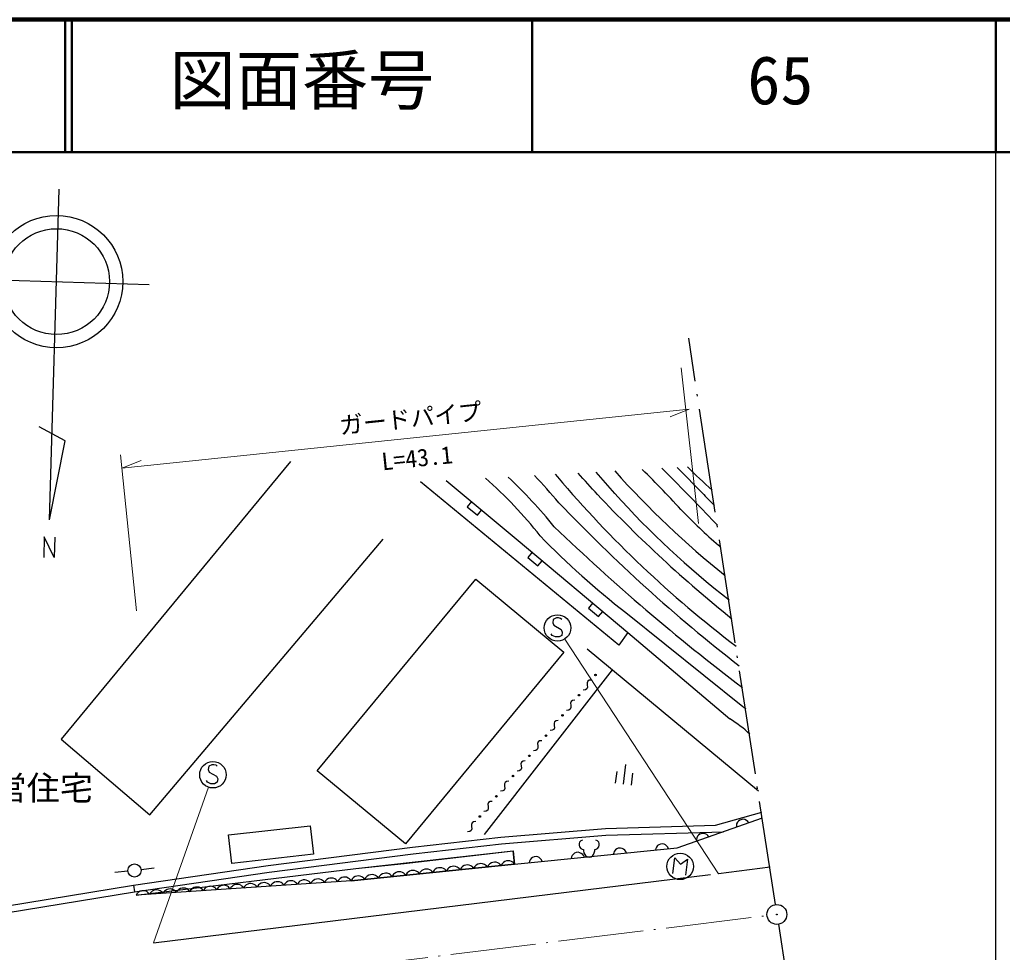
# Model space of a CAD drawing. Units: millimetres, scale not verified. Extents: x 40000 to 680000, y 20000 to 380000.
# Drawn here: x 505306 to 579500, y 309543 to 380000 of the extents above; entities that cross this region are included whole.
import ezdxf
from ezdxf.enums import TextEntityAlignment as Align

# ---------------------------------------------------------------- set-up
doc = ezdxf.new("R2010")
doc.units = ezdxf.units.MM
doc.header["$LTSCALE"] = 1000
doc.linetypes.add('USER1', pattern=[8.199999, 6.452459, -0.806557, 0.134426, -0.806557])
doc.linetypes.add('USER2', pattern=[10, 7.868852, -0.983607, 0.163934, -0.983607])
for name, color, linetype, lineweight in [('M-BGD', 7, 'Continuous', 25), ('M-BGD-EXST', 7, 'Continuous', 25), ('M-BMK', 2, 'Continuous', 13), ('M-BMK-OTRS', 5, 'Continuous', 25), ('M-BMK-SRVR', 3, 'Continuous', 25), ('M-OTRS', 6, 'Continuous', 25), ('M-STR-HTXT', 7, 'Continuous', 13), ('M-STR-STR3', 7, 'Continuous', 25), ('M-STR-STRC', 7, 'Continuous', 25), ('M-TTL', 2, 'Continuous', 140), ('M-TTL-BAND', 7, 'Continuous', 25), ('M-TTL-LINE', 7, 'Continuous', 50)]:
    doc.layers.add(name, color=color, linetype=linetype, lineweight=lineweight)
doc.layers.add('M-BMK-HTXT', color=7, linetype='Continuous')
doc.layers.add('M-TTL-TXT', color=7, linetype='Continuous')
doc.styles.add('ＭＳ ゴシック', font='')
doc.styles.get('ＭＳ ゴシック').set_extended_font_data('MS Gothic')

msp = doc.modelspace()

# ---------------------------------------------------------------- linework, layer by layer
at = {"layer": 'M-BGD'}
for p, q in [((507563, 342215), (508297, 367205)), ((501094, 360413), (515088, 360002)), ((508739, 348184), (506769, 349242)), ((507563, 342215), (508739, 348184)), ((525762, 346622), (508431, 325645)), ((556973, 344117), (554957, 346176)), ((545746, 345654), (545920, 345463)), ((507160, 340930), (507123, 339381)), ((507916, 339359), (507160, 340930)), ((507961, 340902), (507916, 339359)), ((515141, 319928), (532763, 340745)), ((527773, 323257), (539750, 337725)), ((539750, 337725), (546404, 332216)), ((551081, 335206), (559900, 328104)), ((551234, 333694), (558936, 327174)), ((548149, 332466), (561085, 321732)), ((546404, 332216), (534427, 317749)), ((550047, 330891), (540388, 318454)), ((548125, 329443), (548016, 329373)), ((548172, 329563), (548125, 329443)), ((548192, 330024), (548145, 329904)), ((548145, 329904), (548158, 329734)), ((548158, 329734), (548172, 329563)), ((548301, 330095), (548192, 330024)), ((548470, 330116), (548301, 330095)), ((548016, 329373), (547847, 329352)), ((546925, 328036), (546878, 327915)), ((546945, 328497), (546897, 328376)), ((546897, 328376), (546911, 328206)), ((546911, 328206), (546925, 328036)), ((547053, 328567), (546945, 328497)), ((547223, 328588), (547053, 328567)), ((546769, 327845), (546600, 327824)), ((546878, 327915), (546769, 327845)), ((545678, 326508), (545631, 326388)), ((545698, 326969), (545650, 326849)), ((545650, 326849), (545664, 326678)), ((545664, 326678), (545678, 326508)), ((545806, 327040), (545698, 326969)), ((545976, 327060), (545806, 327040)), ((545522, 326317), (545352, 326296)), ((545631, 326388), (545522, 326317)), ((508431, 325645), (515141, 319928)), ((544431, 324980), (544383, 324860)), ((544451, 325441), (544403, 325321)), ((544403, 325321), (544417, 325151)), ((544417, 325151), (544431, 324980)), ((544559, 325512), (544451, 325441)), ((544729, 325532), (544559, 325512)), ((544275, 324789), (544105, 324769)), ((544383, 324860), (544275, 324789)), ((543204, 323914), (543156, 323793)), ((543156, 323793), (543170, 323623)), ((543170, 323623), (543184, 323453)), ((543312, 323984), (543204, 323914)), ((543482, 324005), (543312, 323984)), ((551048, 323735), (550874, 322245)), ((534427, 317749), (527773, 323257)), ((543028, 323262), (542858, 323241)), ((543136, 323332), (543028, 323262)), ((543184, 323453), (543136, 323332)), ((550383, 323208), (550278, 322314)), ((551575, 323069), (551470, 322175)), ((541957, 322386), (541909, 322266)), ((541909, 322266), (541923, 322095)), ((541923, 322095), (541937, 321925)), ((542065, 322456), (541957, 322386)), ((542235, 322477), (542065, 322456)), ((541781, 321734), (541611, 321713)), ((541889, 321805), (541781, 321734)), ((541937, 321925), (541889, 321805)), ((540709, 320858), (540662, 320738)), ((540662, 320738), (540676, 320568)), ((540676, 320568), (540689, 320397)), ((540818, 320929), (540709, 320858)), ((540988, 320949), (540818, 320929)), ((540533, 320206), (540364, 320186)), ((540642, 320277), (540533, 320206)), ((540689, 320397), (540642, 320277)), ((521082, 318421), (527244, 319111)), ((527244, 319111), (527486, 316952)), ((539462, 319331), (539415, 319210)), ((539415, 319210), (539429, 319040)), ((539429, 319040), (539442, 318869)), ((539571, 319401), (539462, 319331)), ((539740, 319422), (539571, 319401)), ((521324, 316262), (521082, 318421)), ((539286, 318678), (539117, 318658)), ((539395, 318749), (539286, 318678)), ((539442, 318869), (539395, 318749)), ((541680, 317744), (549555, 318396)), ((549555, 318396), (558445, 318659)), ((535012, 316990), (541680, 317744)), ((547584, 317877), (547554, 317757)), ((547554, 317757), (547554, 317637)), ((547554, 317637), (547584, 317517)), ((547674, 317967), (547584, 317877)), ((547794, 318027), (547674, 317967)), ((548934, 317967), (548814, 318027)), ((549024, 317877), (548934, 317967)), ((549054, 317757), (549024, 317877)), ((549024, 317517), (549054, 317637)), ((549054, 317637), (549054, 317757)), ((527486, 316952), (521324, 316262)), ((524146, 315599), (535012, 316990)), ((547584, 317517), (547674, 317397)), ((547674, 317397), (547764, 317337)), ((547764, 317337), (547884, 317307)), ((547884, 317307), (547884, 317217)), ((547884, 317217), (547914, 317067)), ((547914, 317067), (547974, 316947)), ((547974, 316947), (548034, 316857)), ((548034, 316857), (548154, 316767)), ((548454, 316767), (548574, 316857)), ((548574, 316857), (548634, 316947)), ((548634, 316947), (548694, 317067)), ((548694, 317067), (548724, 317217)), ((548724, 317307), (548844, 317337)), ((548724, 317217), (548724, 317307)), ((548844, 317337), (548934, 317397)), ((548934, 317397), (549024, 317517)), ((548154, 316767), (548304, 316737)), ((548304, 316737), (548454, 316767)), ((513475, 315678), (512480, 315579)), ((513980, 314126), (524146, 315599)), ((514468, 315798), (515458, 315939)), ((513903, 314620), (513980, 314126)), ((504291, 312529), (513980, 314126))]:
    msp.add_line(p, q, dxfattribs=at)
for centre, radius in [((508091, 360208), 5000), ((508091, 360208), 4000), ((548782, 330498), 59.2), ((548782, 330498), 39.4), ((548782, 330498), 19.7), ((548782, 330498), 2), ((547535, 328970), 59.2), ((547535, 328970), 39.4), ((547535, 328970), 19.7), ((547535, 328970), 2), ((546288, 327442), 59.2), ((546288, 327442), 39.4), ((546288, 327442), 19.7), ((546288, 327442), 2), ((545041, 325915), 59.2), ((545041, 325915), 39.4), ((545041, 325915), 19.7), ((545041, 325915), 2), ((543794, 324387), 59.2), ((543794, 324387), 39.4), ((543794, 324387), 19.7), ((543794, 324387), 2), ((542546, 322859), 59.2), ((542546, 322859), 39.4), ((542546, 322859), 19.7), ((542546, 322859), 2), ((541299, 321331), 59.2), ((541299, 321331), 39.4), ((541299, 321331), 19.7), ((541299, 321331), 2), ((540052, 319804), 59.2), ((540052, 319804), 39.4), ((540052, 319804), 19.7), ((540052, 319804), 2), ((513973, 315727), 500)]:
    msp.add_circle(centre, radius, dxfattribs=at)
for centre, radius, start, end in [((445635, 252341), 138184, 41.62305, 42.53027), ((496938, 299279), 69715, 40.11914, 41.89062), ((600691, 390865), 67579, 221.70117, 231.45312), ((438666, 233455), 159965, 43.12207, 44.72656), ((417024, 208720), 193861, 43.53027, 45.12891), ((585318, 375575), 41678, 224.77441, 228.28809), ((519980, 321776), 31238, 37.98926, 49.00781), ((513918, 315712), 41029, 39.29102, 46.4541), ((500342, 304613), 59990, 40.41797, 43.0498), ((609543, 399053), 83186, 220.10742, 232.93066), ((621986, 412942), 100362, 223.28809, 231.18848), ((599744, 388588), 66481, 221.88477, 232.05469), ((579708, 365320), 31087, 223.00195, 225.10059), ((634713, 427922), 122446, 223.58203, 232.17871), ((589524, 376077), 47646, 224.29785, 228.97949), ((580633, 364046), 31736, 223.39746, 224.49414), ((654597, 454793), 157022, 226.07617, 232.90039), ((589469, 384647), 62595, 224.20605, 232.17188), ((583153, 362781), 41752, 236.1543, 236.53125), ((554600, 320030), 8357, 45.81348, 58.74609)]:
    msp.add_arc(centre, radius, start, end, dxfattribs=at)
at = {"layer": 'M-BGD-EXST'}
msp.add_circle((555176, 316037), 1000, dxfattribs=at)
at = {"layer": 'M-BMK', "linetype": 'USER1'}
msp.add_line((464600, 300368), (561733, 312314), dxfattribs=at)
at = {"layer": 'M-BMK-OTRS'}
for p, q in [((557842, 319141), (561333, 320123)), ((549527, 318895), (557842, 319141)), ((541631, 318242), (549527, 318895)), ((534955, 317486), (541631, 318242)), ((524079, 316094), (534955, 317486)), ((513903, 314620), (524079, 316094)), ((504240, 313027), (513903, 314620))]:
    msp.add_line(p, q, dxfattribs=at)
at = {"layer": 'M-BMK-SRVR'}
msp.add_circle((562477, 312407), 750, dxfattribs=at)
at = {"layer": 'M-OTRS', "linetype": 'USER2'}
for p, q in [((562364, 313149), (555819, 355936)), ((562592, 311666), (571818, 252022))]:
    msp.add_line(p, q, dxfattribs=at)
at = {"layer": 'M-OTRS'}
for radius in [31.3, 25, 18.8, 12.5]:
    msp.add_circle((562477, 312407), radius, dxfattribs=at)
at = {"layer": 'M-STR-HTXT'}
for p, q in [((556558, 341948), (555250, 353707)), ((555864, 350567), (513020, 346120)), ((555864, 350567), (554416, 349994)), ((512916, 347115), (514138, 335345)), ((513020, 346120), (514468, 346693)), ((558067, 315484), (546459, 333210)), ((519566, 322018), (515411, 310254))]:
    msp.add_line(p, q, dxfattribs=at)
at = {"layer": 'M-STR-STR3'}
for p, q in [((550538, 332742), (535568, 345076)), ((537519, 345187), (542933, 340650)), ((539422, 343592), (539101, 343209)), ((539101, 343209), (539867, 342567)), ((539867, 342567), (540188, 342950)), ((542933, 340650), (551234, 333694)), ((543993, 339762), (543672, 339378)), ((543672, 339378), (544439, 338736)), ((544439, 338736), (544760, 339119)), ((548565, 335931), (548244, 335548)), ((548244, 335548), (549010, 334905)), ((549010, 334905), (549331, 335288)), ((551234, 333694), (550538, 332742)), ((551234, 333694), (550538, 332742)), ((554959, 317432), (561398, 319698)), ((559441, 319243), (559417, 319128)), ((559417, 319128), (559420, 319002)), ((559502, 319370), (559441, 319243)), ((559576, 319460), (559502, 319370)), ((559676, 319538), (559576, 319460)), ((559827, 319591), (559676, 319538)), ((559954, 319593), (559827, 319591)), ((560068, 319569), (559954, 319593)), ((560195, 319508), (560068, 319569)), ((560285, 319434), (560195, 319508)), ((560363, 319334), (560285, 319434)), ((556488, 318309), (556427, 318182)), ((556563, 318399), (556488, 318309)), ((556662, 318477), (556563, 318399)), ((556813, 318530), (556662, 318477)), ((556940, 318532), (556813, 318530)), ((557054, 318508), (556940, 318532)), ((557182, 318447), (557054, 318508)), ((557271, 318373), (557182, 318447)), ((557349, 318273), (557271, 318373)), ((553473, 317603), (553384, 317494)), ((553566, 317673), (553473, 317603)), ((553682, 317725), (553566, 317673)), ((553841, 317741), (553682, 317725)), ((553964, 317713), (553841, 317741)), ((554070, 317664), (553964, 317713)), ((554179, 317574), (554070, 317664)), ((554249, 317481), (554179, 317574)), ((556427, 318182), (556404, 318067)), ((556404, 318067), (556406, 317941)), ((530685, 315882), (542560, 317209)), ((534325, 316262), (542560, 317209)), ((542560, 317209), (542677, 316194)), ((542560, 317209), (542677, 316194)), ((542677, 316194), (542560, 317209)), ((542677, 316194), (554959, 317432)), ((547025, 316853), (546976, 316748)), ((547115, 316963), (547025, 316853)), ((547208, 317033), (547115, 316963)), ((547324, 317084), (547208, 317033)), ((547483, 317100), (547324, 317084)), ((547606, 317073), (547483, 317100)), ((547712, 317023), (547606, 317073)), ((547821, 316934), (547712, 317023)), ((547891, 316840), (547821, 316934)), ((547943, 316725), (547891, 316840)), ((550155, 317068), (550127, 316945)), ((550204, 317174), (550155, 317068)), ((550294, 317283), (550204, 317174)), ((550387, 317353), (550294, 317283)), ((550503, 317405), (550387, 317353)), ((550662, 317421), (550503, 317405)), ((550785, 317393), (550662, 317421)), ((550891, 317343), (550785, 317393)), ((551000, 317254), (550891, 317343)), ((551070, 317160), (551000, 317254)), ((551122, 317045), (551070, 317160)), ((553334, 317389), (553306, 317265)), ((553384, 317494), (553334, 317389)), ((554301, 317365), (554249, 317481)), ((542677, 316194), (530338, 314948)), ((530338, 314948), (542677, 316194)), ((530685, 315882), (534325, 316262)), ((538864, 316100), (538747, 316026)), ((538985, 316133), (538864, 316100)), ((539109, 316146), (538985, 316133)), ((539234, 316137), (539109, 316146)), ((539364, 316088), (539234, 316137)), ((539452, 316035), (539364, 316088)), ((539775, 316130), (539699, 316060)), ((539892, 316204), (539775, 316130)), ((540014, 316237), (539892, 316204)), ((540137, 316249), (540014, 316237)), ((540262, 316241), (540137, 316249)), ((540392, 316192), (540262, 316241)), ((540481, 316139), (540392, 316192)), ((540548, 316083), (540481, 316139)), ((540620, 315987), (540548, 316083)), ((540672, 316096), (540620, 315987)), ((540727, 316164), (540672, 316096)), ((540803, 316234), (540727, 316164)), ((540920, 316308), (540803, 316234)), ((541042, 316341), (540920, 316308)), ((541165, 316353), (541042, 316341)), ((541291, 316345), (541165, 316353)), ((541420, 316296), (541291, 316345)), ((541509, 316243), (541420, 316296)), ((541577, 316187), (541509, 316243)), ((541649, 316090), (541577, 316187)), ((541700, 316199), (541649, 316090)), ((541755, 316267), (541700, 316199)), ((541832, 316337), (541755, 316267)), ((541949, 316412), (541832, 316337)), ((542070, 316445), (541949, 316412)), ((542193, 316457), (542070, 316445)), ((542319, 316449), (542193, 316457)), ((542448, 316400), (542319, 316449)), ((542537, 316346), (542448, 316400)), ((542605, 316291), (542537, 316346)), ((542677, 316194), (542605, 316291)), ((543797, 316428), (543769, 316304)), ((543846, 316533), (543797, 316428)), ((543936, 316643), (543846, 316533)), ((544029, 316712), (543936, 316643)), ((544145, 316764), (544029, 316712)), ((544304, 316780), (544145, 316764)), ((544427, 316753), (544304, 316780)), ((544533, 316703), (544427, 316753)), ((544642, 316613), (544533, 316703)), ((544712, 316520), (544642, 316613)), ((544764, 316404), (544712, 316520)), ((546976, 316748), (546948, 316624)), ((554630, 315497), (554769, 316689)), ((554769, 316689), (555195, 316196)), ((555195, 316196), (555723, 316578)), ((555723, 316578), (555584, 315386)), ((514099, 313852), (530685, 315882)), ((514099, 313852), (530685, 315882)), ((514099, 313852), (530685, 315882)), ((515411, 310254), (557458, 315422)), ((531666, 315373), (531549, 315299)), ((531787, 315406), (531666, 315373)), ((531911, 315419), (531787, 315406)), ((532036, 315411), (531911, 315419)), ((532166, 315361), (532036, 315411)), ((532254, 315308), (532166, 315361)), ((532501, 315333), (532446, 315265)), ((532577, 315403), (532501, 315333)), ((532694, 315477), (532577, 315403)), ((532816, 315510), (532694, 315477)), ((532939, 315523), (532816, 315510)), ((533065, 315514), (532939, 315523)), ((533194, 315465), (533065, 315514)), ((533283, 315412), (533194, 315465)), ((533351, 315356), (533283, 315412)), ((533423, 315260), (533351, 315356)), ((533474, 315369), (533423, 315260)), ((533529, 315437), (533474, 315369)), ((533605, 315507), (533529, 315437)), ((533723, 315581), (533605, 315507)), ((533844, 315614), (533723, 315581)), ((533967, 315627), (533844, 315614)), ((534093, 315618), (533967, 315627)), ((534222, 315569), (534093, 315618)), ((534311, 315516), (534222, 315569)), ((534379, 315460), (534311, 315516)), ((534451, 315364), (534379, 315460)), ((534502, 315473), (534451, 315364)), ((534558, 315541), (534502, 315473)), ((534634, 315611), (534558, 315541)), ((534751, 315685), (534634, 315611)), ((534872, 315718), (534751, 315685)), ((534996, 315730), (534872, 315718)), ((535121, 315722), (534996, 315730)), ((535251, 315673), (535121, 315722)), ((535339, 315620), (535251, 315673)), ((535407, 315564), (535339, 315620)), ((535479, 315468), (535407, 315564)), ((535530, 315576), (535479, 315468)), ((535586, 315645), (535530, 315576)), ((535662, 315715), (535586, 315645)), ((535779, 315789), (535662, 315715)), ((535900, 315822), (535779, 315789)), ((536024, 315834), (535900, 315822)), ((536149, 315826), (536024, 315834)), ((536279, 315777), (536149, 315826)), ((536367, 315723), (536279, 315777)), ((536435, 315668), (536367, 315723)), ((536507, 315571), (536435, 315668)), ((536559, 315680), (536507, 315571)), ((536614, 315748), (536559, 315680)), ((536690, 315818), (536614, 315748)), ((536807, 315892), (536690, 315818)), ((536929, 315926), (536807, 315892)), ((537052, 315938), (536929, 315926)), ((537177, 315930), (537052, 315938)), ((537307, 315881), (537177, 315930)), ((537396, 315827), (537307, 315881)), ((537464, 315772), (537396, 315827)), ((537536, 315675), (537464, 315772)), ((537587, 315784), (537536, 315675)), ((537642, 315852), (537587, 315784)), ((537718, 315922), (537642, 315852)), ((537836, 315996), (537718, 315922)), ((537957, 316029), (537836, 315996)), ((538080, 316042), (537957, 316029)), ((538206, 316034), (538080, 316042)), ((538335, 315984), (538206, 316034)), ((538424, 315931), (538335, 315984)), ((538492, 315875), (538424, 315931)), ((538564, 315779), (538492, 315875)), ((538615, 315888), (538564, 315779)), ((538671, 315956), (538615, 315888)), ((538747, 316026), (538671, 315956)), ((539520, 315979), (539452, 316035)), ((539592, 315883), (539520, 315979)), ((539644, 315992), (539592, 315883)), ((539699, 316060), (539644, 315992)), ((561970, 315983), (558067, 315484)), ((530338, 314948), (514099, 313852)), ((530338, 314948), (514099, 313852)), ((520615, 314598), (520494, 314569)), ((520736, 314606), (520615, 314598)), ((520860, 314594), (520736, 314606)), ((520986, 314541), (520860, 314594)), ((521509, 314638), (521391, 314568)), ((521630, 314666), (521509, 314638)), ((521751, 314674), (521630, 314666)), ((521875, 314662), (521751, 314674)), ((522000, 314610), (521875, 314662)), ((522086, 314554), (522000, 314610)), ((522406, 314637), (522329, 314571)), ((522524, 314706), (522406, 314637)), ((522644, 314735), (522524, 314706)), ((522766, 314743), (522644, 314735)), ((522889, 314731), (522766, 314743)), ((523015, 314678), (522889, 314731)), ((523101, 314623), (523015, 314678)), ((523166, 314566), (523101, 314623)), ((523344, 314639), (523287, 314574)), ((523421, 314706), (523344, 314639)), ((523539, 314775), (523421, 314706)), ((523659, 314803), (523539, 314775)), ((523781, 314811), (523659, 314803)), ((523904, 314799), (523781, 314811)), ((524030, 314747), (523904, 314799)), ((524115, 314691), (524030, 314747)), ((524181, 314634), (524115, 314691)), ((524248, 314537), (524181, 314634)), ((524302, 314643), (524248, 314537)), ((524359, 314708), (524302, 314643)), ((524436, 314774), (524359, 314708)), ((524554, 314843), (524436, 314774)), ((524674, 314872), (524554, 314843)), ((524796, 314880), (524674, 314872)), ((524919, 314868), (524796, 314880)), ((525045, 314815), (524919, 314868)), ((525130, 314760), (525045, 314815)), ((525195, 314703), (525130, 314760)), ((525263, 314606), (525195, 314703)), ((525317, 314711), (525263, 314606)), ((525374, 314776), (525317, 314711)), ((525451, 314843), (525374, 314776)), ((525569, 314912), (525451, 314843)), ((525689, 314940), (525569, 314912)), ((525811, 314949), (525689, 314940)), ((525934, 314937), (525811, 314949)), ((526060, 314884), (525934, 314937)), ((526145, 314828), (526060, 314884)), ((526210, 314772), (526145, 314828)), ((526278, 314674), (526210, 314772)), ((526332, 314780), (526278, 314674)), ((526389, 314845), (526332, 314780)), ((526466, 314911), (526389, 314845)), ((526584, 314980), (526466, 314911)), ((526704, 315009), (526584, 314980)), ((526826, 315017), (526704, 315009)), ((526949, 315005), (526826, 315017)), ((527075, 314952), (526949, 315005)), ((527160, 314897), (527075, 314952)), ((527225, 314840), (527160, 314897)), ((527293, 314743), (527225, 314840)), ((527347, 314848), (527293, 314743)), ((527404, 314913), (527347, 314848)), ((527481, 314980), (527404, 314913)), ((527599, 315049), (527481, 314980)), ((527719, 315077), (527599, 315049)), ((527841, 315086), (527719, 315077)), ((527964, 315073), (527841, 315086)), ((528090, 315021), (527964, 315073)), ((528175, 314966), (528090, 315021)), ((528240, 314909), (528175, 314966)), ((528308, 314811), (528240, 314909)), ((528362, 314917), (528308, 314811)), ((528419, 314982), (528362, 314917)), ((528496, 315048), (528419, 314982)), ((528614, 315117), (528496, 315048)), ((528734, 315146), (528614, 315117)), ((528856, 315154), (528734, 315146)), ((528979, 315142), (528856, 315154)), ((529105, 315089), (528979, 315142)), ((529190, 315034), (529105, 315089)), ((529255, 314977), (529190, 315034)), ((529323, 314880), (529255, 314977)), ((529377, 314985), (529323, 314880)), ((529434, 315050), (529377, 314985)), ((529511, 315117), (529434, 315050)), ((529628, 315186), (529511, 315117)), ((529749, 315215), (529628, 315186)), ((529871, 315223), (529749, 315215)), ((529994, 315211), (529871, 315223)), ((530120, 315158), (529994, 315211)), ((530205, 315103), (530120, 315158)), ((530270, 315046), (530205, 315103)), ((530338, 314948), (530270, 315046)), ((530389, 315057), (530338, 314948)), ((530445, 315125), (530389, 315057)), ((530521, 315195), (530445, 315125)), ((530638, 315269), (530521, 315195)), ((530759, 315302), (530638, 315269)), ((530883, 315315), (530759, 315302)), ((531008, 315307), (530883, 315315)), ((531138, 315258), (531008, 315307)), ((531226, 315204), (531138, 315258)), ((531294, 315149), (531226, 315204)), ((531366, 315052), (531294, 315149)), ((531417, 315161), (531366, 315052)), ((531473, 315229), (531417, 315161)), ((531549, 315299), (531473, 315229)), ((532322, 315253), (532254, 315308)), ((532394, 315156), (532322, 315253)), ((532446, 315265), (532394, 315156)), ((514153, 313957), (514099, 313852)), ((514210, 314022), (514153, 313957)), ((514287, 314089), (514210, 314022)), ((514405, 314158), (514287, 314089)), ((514525, 314187), (514405, 314158)), ((514647, 314195), (514525, 314187)), ((514770, 314183), (514647, 314195)), ((514896, 314130), (514770, 314183)), ((514981, 314074), (514896, 314130)), ((515046, 314018), (514981, 314074)), ((515114, 313920), (515046, 314018)), ((515168, 314026), (515114, 313920)), ((515225, 314091), (515168, 314026)), ((515302, 314157), (515225, 314091)), ((515420, 314226), (515302, 314157)), ((515540, 314255), (515420, 314226)), ((515662, 314263), (515540, 314255)), ((515785, 314251), (515662, 314263)), ((515911, 314199), (515785, 314251)), ((515996, 314143), (515911, 314199)), ((516061, 314086), (515996, 314143)), ((516129, 313989), (516061, 314086)), ((516183, 314095), (516129, 313989)), ((516240, 314159), (516183, 314095)), ((516317, 314226), (516240, 314159)), ((516435, 314295), (516317, 314226)), ((516555, 314323), (516435, 314295)), ((516677, 314332), (516555, 314323)), ((516800, 314320), (516677, 314332)), ((516926, 314267), (516800, 314320)), ((517011, 314212), (516926, 314267)), ((517076, 314155), (517011, 314212)), ((517144, 314057), (517076, 314155)), ((517198, 314163), (517144, 314057)), ((517255, 314228), (517198, 314163)), ((517332, 314294), (517255, 314228)), ((517449, 314364), (517332, 314294)), ((517570, 314392), (517449, 314364)), ((517692, 314400), (517570, 314392)), ((517815, 314388), (517692, 314400)), ((517941, 314336), (517815, 314388)), ((518026, 314280), (517941, 314336)), ((518091, 314223), (518026, 314280)), ((518159, 314126), (518091, 314223)), ((518213, 314232), (518159, 314126)), ((518270, 314297), (518213, 314232)), ((518347, 314363), (518270, 314297)), ((518464, 314432), (518347, 314363)), ((518585, 314461), (518464, 314432)), ((518707, 314469), (518585, 314461)), ((518830, 314457), (518707, 314469)), ((518956, 314404), (518830, 314457)), ((519041, 314349), (518956, 314404)), ((519106, 314292), (519041, 314349)), ((519174, 314194), (519106, 314292)), ((519228, 314300), (519174, 314194)), ((519285, 314365), (519228, 314300)), ((519362, 314432), (519285, 314365)), ((519479, 314501), (519362, 314432)), ((519600, 314529), (519479, 314501)), ((519722, 314537), (519600, 314529)), ((519845, 314525), (519722, 314537)), ((519971, 314473), (519845, 314525)), ((520056, 314417), (519971, 314473)), ((520121, 314360), (520056, 314417)), ((520189, 314263), (520121, 314360)), ((520243, 314369), (520189, 314263)), ((520300, 314434), (520243, 314369)), ((520376, 314500), (520300, 314434)), ((520494, 314569), (520376, 314500)), ((521071, 314486), (520986, 314541)), ((521136, 314429), (521071, 314486)), ((521204, 314332), (521136, 314429)), ((521258, 314437), (521204, 314332)), ((521314, 314502), (521258, 314437)), ((521391, 314568), (521314, 314502)), ((522151, 314498), (522086, 314554)), ((522218, 314400), (522151, 314498)), ((522272, 314506), (522218, 314400)), ((522329, 314571), (522272, 314506)), ((523233, 314469), (523166, 314566)), ((523287, 314574), (523233, 314469))]:
    msp.add_line(p, q, dxfattribs=at)
at = {"layer": 'M-STR-STRC'}
for p, q in [((545591, 334686), (545551, 334446)), ((545831, 334806), (545591, 334686)), ((545991, 334806), (545831, 334806)), ((546151, 334766), (545991, 334806)), ((546232, 334686), (546151, 334766)), ((545551, 334446), (545632, 334247)), ((545632, 334247), (546192, 333926)), ((546192, 333926), (546271, 333726)), ((545512, 333486), (545432, 333607)), ((545751, 333366), (545512, 333486)), ((546031, 333366), (545751, 333366)), ((546231, 333487), (546031, 333366)), ((546271, 333726), (546231, 333487)), ((519579, 323601), (519539, 323361)), ((519819, 323721), (519579, 323601)), ((519979, 323721), (519819, 323721)), ((520139, 323681), (519979, 323721)), ((520219, 323601), (520139, 323681)), ((519539, 323361), (519619, 323161)), ((519619, 323161), (520179, 322841)), ((520179, 322841), (520259, 322641)), ((519499, 322401), (519419, 322521)), ((519739, 322281), (519499, 322401)), ((520019, 322281), (519739, 322281)), ((520219, 322401), (520019, 322281)), ((520259, 322641), (520219, 322401))]:
    msp.add_line(p, q, dxfattribs=at)
for centre in [(545912, 334047), (519899, 322961)]:
    msp.add_circle(centre, 1000, dxfattribs=at)
at = {"layer": 'M-TTL'}
msp.add_line((680000, 380000), (40000, 380000), dxfattribs=at)
at = {"layer": 'M-TTL-BAND'}
msp.add_line((579000, 20000), (579000, 370000), dxfattribs=at)
at = {"layer": 'M-TTL-LINE'}
for p, q in [((508746, 380000), (508746, 370000)), ((509246, 380000), (509246, 370000)), ((543996, 380000), (543996, 370000)), ((579000, 380000), (579000, 370000)), ((40000, 370000), (680000, 370000))]:
    msp.add_line(p, q, dxfattribs=at)

# ---------------------------------------------------------------- texts
at = {"layer": 'M-BMK-HTXT', "style": 'ＭＳ ゴシック'}
msp.add_text('町営住宅', height=1833, dxfattribs=at).set_placement((500841, 320494), align=Align.BOTTOM_LEFT)
at = {"layer": 'M-STR-HTXT', "style": 'ＭＳ ゴシック'}
for s, p in [('ガードパイプ', (529551, 348282)), ('L=43.1', (532738, 345554))]:
    msp.add_text(s, height=1320, rotation=5.9, dxfattribs=at).set_placement(p, align=Align.BOTTOM_LEFT)
at = {"layer": 'M-TTL-TXT', "style": 'ＭＳ ゴシック'}
for s, p in [('図面番号', (516621, 372500)), ('65', (560246, 372500))]:
    msp.add_text(s, height=3666, dxfattribs=at).set_placement(p, align=Align.BOTTOM_LEFT)

doc.saveas('drawing.dxf')
